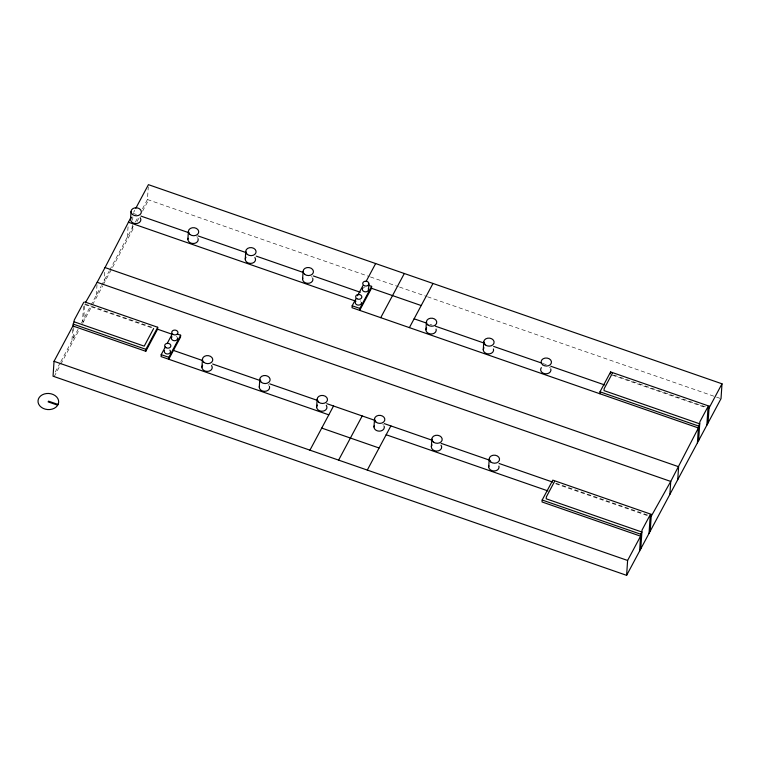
<?xml version="1.0" encoding="UTF-8"?>
<svg xmlns="http://www.w3.org/2000/svg" width="760" height="760" viewBox="0 0 760 760"><rect width="100%" height="100%" fill="white"/><g stroke="black" fill="none" stroke-linecap="round" stroke-linejoin="round"><path stroke-width="0.57" stroke-dasharray="3.8 2.85" d="M72.684 329.422L71.924 340.86L73.074 341.259M73.844 327.446L73.103 338.656L74.252 339.055M83.514 306.413L82.545 320.986L83.686 321.385M97.014 284.639L96.311 295.231L97.451 295.63M104.719 272.27L104.177 280.506L105.317 280.905M128.06 226.774L127.376 237.082L128.525 237.481M132.325 224.808L132.097 228.247L133.247 228.646M132.63 220.238L132.857 216.799M142.509 208.762L147.44 199.538L148.276 186.95M133.636 212.344L134.729 210.292M55.261 372.039L60.268 362.691M60.819 361.646L78.099 329.308M81.434 323.066L101.023 286.397M101.555 285.418L109.145 271.197M109.697 270.17L133.19 226.195M135.384 222.091L137.579 217.996M54.188 376.589L60.296 365.161M60.857 364.125L79.249 329.697M82.584 323.466L91.979 305.872M92.53 304.845L102.695 285.808M103.227 284.829L111.948 268.498M112.499 267.463L134.339 226.594M137.075 221.464L138.719 218.395M142.557 211.214L148.58 199.937M147.44 199.538L369.265 276.555M370.386 276.944L398.392 286.672M399.513 287.062L426.398 296.39M427.519 296.78L715.407 396.739M716.528 397.128L721.012 398.687M613.842 375.05L705.66 406.933M612.294 375.145L705.745 407.588M133.085 213.37L136.448 214.529M429.808 324.244L432.05 325.023M542.963 363.527L546.326 364.695M151.971 327.256L84.712 303.905L83.723 318.782L84.873 319.181M84.769 304.56L152.541 328.092M556.025 483.246L647.843 515.128M555.598 483.73L647.928 515.793M360.24 300.808A3.107 2.422 3.8 0 1 360.82 301.273M363.546 287.47A3.107 2.422 3.8 0 1 365.028 287.023M176.349 336.442A3.107 2.422 3.8 0 1 177.327 337.459M196.736 236.74A5.178 4.028 3.8 0 1 197.543 237.595M311.448 276.564A5.178 4.028 3.8 0 1 312.265 277.428M549.48 367.061A5.178 4.028 3.8 0 1 550.288 367.925M382.85 424.394A5.178 4.028 3.8 0 1 383.658 425.258M268.128 384.57A5.178 4.028 3.8 0 1 268.945 385.424"/><path stroke-width="1.14" d="M83.79 302.233L74.347 319.894L72.912 325.983L54.036 361.313L53.048 376.2L626.62 575.339L721.012 398.687L722 383.8L148.428 184.661L135.821 208.24M130.52 219.383L131.034 211.622M72.912 325.983L145.777 351.281L145.901 349.344L157.7 327.265L84.835 301.967M145.777 351.281L157.577 329.203L157.7 327.265M165.49 346.626L161.206 354.654L161.072 356.592L328.814 414.837M180.652 335.226L168.853 357.314L168.72 359.252L180.519 337.165L180.652 335.226L177.375 334.087M173.565 348.479L173.441 350.417L202.549 360.525M187.881 239.295L188.394 231.534M201.923 367.213L202.435 359.452M245.233 259.217L245.755 251.455M259.274 387.125L259.797 379.363M302.594 279.129L303.107 271.367M316.635 407.046L317.148 399.285M355.927 298.747L352.174 305.776L352.051 307.714L698.402 427.965L670.738 481.431L651.206 516.297M371.621 286.349L359.822 308.427L359.698 310.374L371.498 288.287L371.621 286.349L368.344 285.209M368.514 289.826L368.904 284.002A3.107 2.422 3.8 0 0 364.629 281.352A3.107 2.422 3.8 0 0 363.945 285.494A3.107 2.422 3.8 0 0 368.904 284.002M373.996 426.958L374.509 419.197M425.904 329.792L426.426 322.031M431.347 446.87L431.86 439.109M483.265 349.714L483.778 341.952M488.708 466.783L489.221 459.021M650.218 531.173L651.339 514.358L552.795 480.139L542.174 500.014L542.042 501.961L640.585 536.17L627.608 560.462L626.62 575.339M599.858 393.756L599.991 391.818L610.612 371.944L709.146 406.153L708.035 422.969M610.48 373.882L610.612 371.944M639.597 551.047L640.718 534.232L641.896 532.019L546.221 498.807L546.355 496.869L554.61 481.403M640.775 548.843L642.029 530.081L650.284 514.625L649.04 533.387M669.883 494.37L670.738 481.431L97.166 282.292L85.281 302.926M677.749 479.645L678.604 466.716L105.032 267.567L97.166 282.292M697.414 442.842L698.535 426.027L699.713 423.823L604.038 390.602L604.162 388.664L612.427 373.207M698.592 440.638L699.836 421.876L708.101 406.419L706.857 425.182M105.032 267.567L130.986 217.293M153.653 328.472L144.219 346.142L74.223 321.841M167.105 343.615L171.931 334.58M357.542 295.735L362.9 285.703M365.997 281.618L375.649 263.549M309.938 450.167L333.535 406.001M380.731 317.67L404.32 273.505M338.608 460.123L362.206 415.957M409.402 327.626L433 283.461M367.289 470.079L390.887 425.913M650.151 516.562L651.339 514.358M707.968 408.367L709.146 406.153M709.023 408.091L722 383.8M371.498 288.287L421.202 305.548M140.923 216.087L189.05 232.798M198.008 235.904L246.135 252.615M256.215 256.12L303.221 272.441M313.3 275.937L360.306 292.258M414.124 318.801L426.445 323.076M435.413 326.192L484.709 343.301M493.667 346.417L541.842 363.137M550.8 366.253L604.58 384.921M128.364 222.205L355.585 301.093M352.174 305.776L359.822 308.427M599.991 391.818L698.535 426.027M157.577 329.203L171.779 334.134M212.619 364.021L260.765 380.741M269.714 383.847L317.86 400.558M326.809 403.665L375.449 420.555M384.265 423.615L432.174 440.249M441.094 443.346L490.181 460.389M499.111 463.486L552.663 482.087M73.036 324.045L145.901 349.344M161.206 354.654L168.853 357.314M386.166 434.748L547.941 490.912M542.174 500.014L640.718 534.232M321.736 428.079L379.088 448.001M54.036 361.313L627.608 560.462M58.064 404.462L48.535 401.156L48.136 401.888L57.665 405.194M361.437 302.442A3.107 2.422 3.8 0 1 357.561 305.007A3.107 2.422 3.8 0 1 355.898 301.15M368.305 288.581A3.107 2.422 3.8 0 1 365.047 291.83A3.107 2.422 3.8 0 1 362.976 287.907M177.536 338.077A3.107 2.422 3.8 0 1 173.669 340.632A3.107 2.422 3.8 0 1 171.998 336.784M169.841 350.151A3.107 2.422 3.8 0 1 167.798 353.979A3.107 2.422 3.8 0 1 164.521 350.569M140.191 217.683A5.178 4.028 3.8 0 1 135.641 223.592A5.178 4.028 3.8 0 1 131.233 217.388M198.046 238.593A5.178 4.028 3.8 0 1 193.002 243.504A5.178 4.028 3.8 0 1 188.062 238.26M312.769 278.416A5.178 4.028 3.8 0 1 307.714 283.328A5.178 4.028 3.8 0 1 302.784 278.094M254.904 257.517A5.178 4.028 3.8 0 1 250.363 263.416A5.178 4.028 3.8 0 1 245.955 257.222M550.791 368.913A5.178 4.028 3.8 0 1 545.072 373.768A5.178 4.028 3.8 0 1 541.339 367.631M436.078 329.089A5.178 4.028 3.8 0 1 430.359 333.944A5.178 4.028 3.8 0 1 426.626 327.798M493.439 349.001A5.178 4.028 3.8 0 1 487.711 353.856A5.178 4.028 3.8 0 1 483.977 347.719M384.161 426.246A5.178 4.028 3.8 0 1 379.116 431.158A5.178 4.028 3.8 0 1 374.176 425.923M211.584 365.512A5.178 4.028 3.8 0 1 207.043 371.421A5.178 4.028 3.8 0 1 202.635 365.218M269.448 386.422A5.178 4.028 3.8 0 1 264.404 391.334A5.178 4.028 3.8 0 1 259.464 386.089M326.297 405.346A5.178 4.028 3.8 0 1 321.755 411.245A5.178 4.028 3.8 0 1 317.347 405.051M441.019 445.17A5.178 4.028 3.8 0 1 436.477 451.079A5.178 4.028 3.8 0 1 432.06 444.875M498.883 466.079A5.178 4.028 3.8 0 1 493.829 470.991A5.178 4.028 3.8 0 1 488.898 465.747M58.33 403.854L57.304 405.773A10.345 8.066 3.8 0 1 39.881 405.945A10.345 8.066 3.8 0 1 46.521 393.528A10.345 8.066 3.8 0 1 58.33 403.854M356.867 298.737A3.107 2.422 3.8 0 0 361.827 297.255A3.107 2.422 3.8 0 0 357.551 294.595A3.107 2.422 3.8 0 0 356.867 298.737M172.966 334.372A3.107 2.422 3.8 0 0 177.925 332.889A3.107 2.422 3.8 0 0 173.66 330.229A3.107 2.422 3.8 0 0 172.966 334.372M165.889 347.624A3.107 2.422 3.8 0 0 170.848 346.132A3.107 2.422 3.8 0 0 166.582 343.482A3.107 2.422 3.8 0 0 165.889 347.624M132.516 214.529A5.178 4.028 3.8 0 0 141.189 212.999A5.178 4.028 3.8 0 0 134.909 207.85A5.178 4.028 3.8 0 0 132.516 214.529M189.876 234.441A5.178 4.028 3.8 0 0 198.541 232.911A5.178 4.028 3.8 0 0 192.27 227.762A5.178 4.028 3.8 0 0 189.876 234.441M304.589 274.265A5.178 4.028 3.8 0 0 313.262 272.745A5.178 4.028 3.8 0 0 306.983 267.596A5.178 4.028 3.8 0 0 304.589 274.265M247.237 254.353A5.178 4.028 3.8 0 0 255.901 252.833A5.178 4.028 3.8 0 0 249.622 247.684A5.178 4.028 3.8 0 0 247.237 254.353M542.621 364.762A5.178 4.028 3.8 0 0 551.285 363.242A5.178 4.028 3.8 0 0 545.015 358.093A5.178 4.028 3.8 0 0 542.621 364.762M427.909 324.938A5.178 4.028 3.8 0 0 436.572 323.409A5.178 4.028 3.8 0 0 430.293 318.26A5.178 4.028 3.8 0 0 427.909 324.938M485.26 344.85A5.178 4.028 3.8 0 0 493.933 343.32A5.178 4.028 3.8 0 0 487.654 338.181A5.178 4.028 3.8 0 0 485.26 344.85M375.991 422.094A5.178 4.028 3.8 0 0 384.655 420.574A5.178 4.028 3.8 0 0 378.385 415.425A5.178 4.028 3.8 0 0 375.991 422.094M203.917 362.358A5.178 4.028 3.8 0 0 212.582 360.829A5.178 4.028 3.8 0 0 206.311 355.68A5.178 4.028 3.8 0 0 203.917 362.358M261.278 382.27A5.178 4.028 3.8 0 0 269.942 380.741A5.178 4.028 3.8 0 0 263.663 375.592A5.178 4.028 3.8 0 0 261.278 382.27M318.63 402.183A5.178 4.028 3.8 0 0 327.303 400.662A5.178 4.028 3.8 0 0 321.024 395.513A5.178 4.028 3.8 0 0 318.63 402.183M433.352 442.016A5.178 4.028 3.8 0 0 442.016 440.486A5.178 4.028 3.8 0 0 435.736 435.337A5.178 4.028 3.8 0 0 433.352 442.016M490.703 461.928A5.178 4.028 3.8 0 0 499.367 460.398A5.178 4.028 3.8 0 0 493.097 455.249A5.178 4.028 3.8 0 0 490.703 461.928"/></g></svg>
